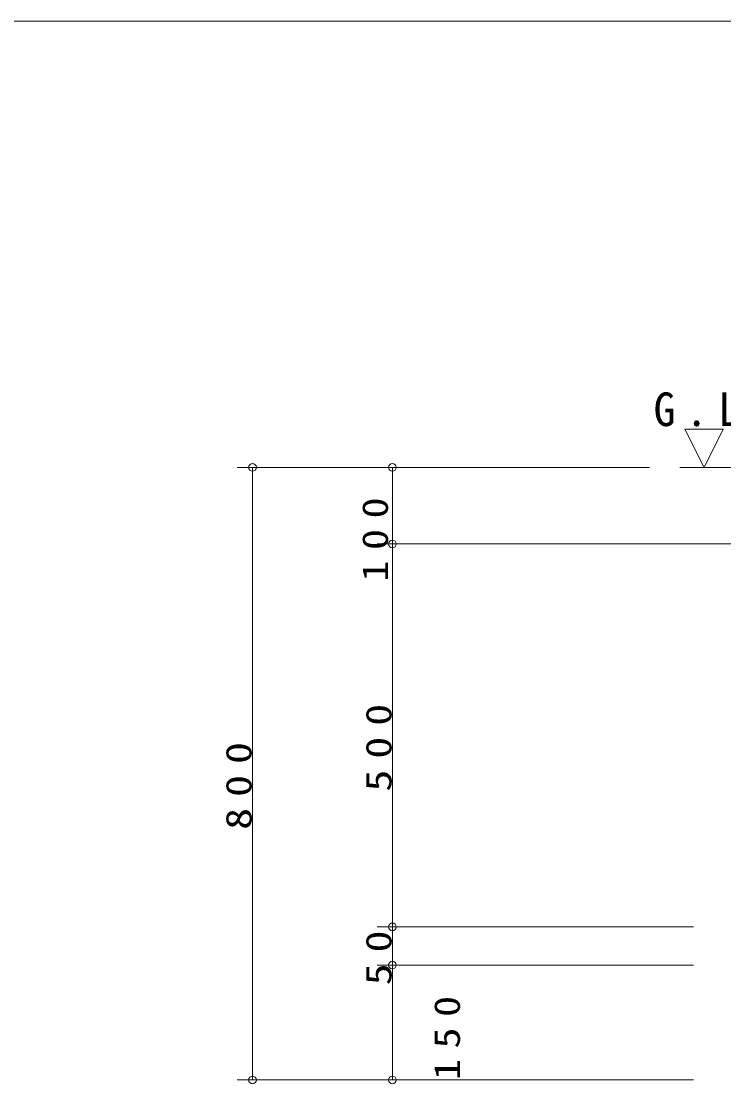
# Model space of a CAD drawing. Units: millimetres on the paper. Extents: x 0 to 420, y -594 to 297.
# Drawn here: x 279.2 to 325.1, y -386.4 to -317 of the extents above; entities that cross this region are included whole.
import ezdxf

# ---------------------------------------------------------------- set-up
doc = ezdxf.new("R2010")
doc.units = ezdxf.units.MM
for name, color, linetype, lineweight in [('0_2', 7, 'Continuous', 13), ('2D_DIMENSION', 7, 'Continuous', 13), ('3D_GLINE', 7, 'Continuous', 13), ('FMT', 7, 'Continuous', 13), ('TEXT', 7, 'Continuous', 13)]:
    doc.layers.add(name, color=color, linetype=linetype, lineweight=lineweight)
doc.styles.add('ＭＳ ゴシック', font='')
doc.styles.get('ＭＳ ゴシック').set_extended_font_data('MS Gothic')

msp = doc.modelspace()

# ---------------------------------------------------------------- linework, layer by layer
at = {"layer": '0_2'}
for p, q in [((294.321, -346.134), (294.321, -346.634)), ((303.457, -346.134), (303.457, -346.634)), ((303.457, -351.134), (303.457, -350.634)), ((303.457, -351.134), (303.457, -351.634)), ((303.457, -376.134), (303.457, -375.634)), ((303.457, -376.134), (303.457, -375.634)), ((303.457, -378.629), (303.457, -379.129)), ((303.457, -378.629), (303.457, -379.129)), ((294.321, -386.129), (294.321, -385.629)), ((303.457, -386.129), (303.457, -385.629))]:
    msp.add_line(p, q, dxfattribs=at)
for centre in [(294.321, -346.134), (303.457, -346.134), (303.457, -351.134), (303.457, -351.134), (303.457, -376.134), (303.457, -376.134), (303.457, -378.629), (303.457, -378.629), (294.321, -386.129), (303.457, -386.129)]:
    msp.add_circle(centre, 0.25, dxfattribs=at)
at = {"layer": '2D_DIMENSION'}
for p, q in [((320.229, -346.134), (293.321, -346.134)), ((320.229, -346.134), (302.457, -346.134)), ((294.321, -346.634), (294.321, -385.629)), ((303.457, -346.634), (303.457, -350.634)), ((320.223, -351.134), (302.457, -351.134)), ((325.615, -351.134), (302.457, -351.134)), ((303.457, -351.634), (303.457, -375.634)), ((303.457, -375.634), (303.457, -375.134)), ((323.115, -376.134), (302.457, -376.134)), ((323.115, -376.134), (302.457, -376.134)), ((303.457, -376.134), (303.457, -378.629)), ((323.121, -378.629), (302.457, -378.629)), ((323.121, -378.629), (302.457, -378.629)), ((303.457, -379.129), (303.457, -385.629)), ((303.457, -379.129), (303.457, -379.629)), ((323.121, -386.129), (293.321, -386.129)), ((323.121, -386.129), (302.457, -386.129))]:
    msp.add_line(p, q, dxfattribs=at)
at = {"layer": '3D_GLINE'}
msp.add_line((322.229, -346.134), (334.115, -346.134), dxfattribs=at)
at = {"layer": 'FMT'}
msp.add_line((28, -317), (403, -317), dxfattribs=at)
at = {"layer": 'TEXT'}
for p, q in [((322.555, -343.634), (323.805, -346.134)), ((325.055, -343.634), (322.555, -343.634)), ((323.805, -346.134), (325.055, -343.634))]:
    msp.add_line(p, q, dxfattribs=at)

# ---------------------------------------------------------------- texts
at = {"layer": '2D_DIMENSION', "char_height": 1.686, "attachment_point": 7, "rotation": 90, "style": 'ＭＳ ゴシック'}
for s, insert in [('\\T1.5;\\W1.2;100', (303.191, -353.595)), ('\\T1.5;\\W1.25;500', (303.424, -367.303)), ('\\T1.5;\\W1.25;800', (294.287, -369.8)), ('\\T1.5;\\W1.25;50', (303.424, -379.955)), ('\\T1.5;\\W1.2;150', (307.889, -386.145))]:
    msp.add_mtext(s, dxfattribs=dict(at, insert=insert))
at = {"layer": 'TEXT', "insert": (320.505, -343.471), "char_height": 2.199, "attachment_point": 7, "style": 'ＭＳ ゴシック'}
msp.add_mtext('\\T1.48;\\W0.95;G.L.', dxfattribs=at)

doc.saveas('drawing.dxf')
